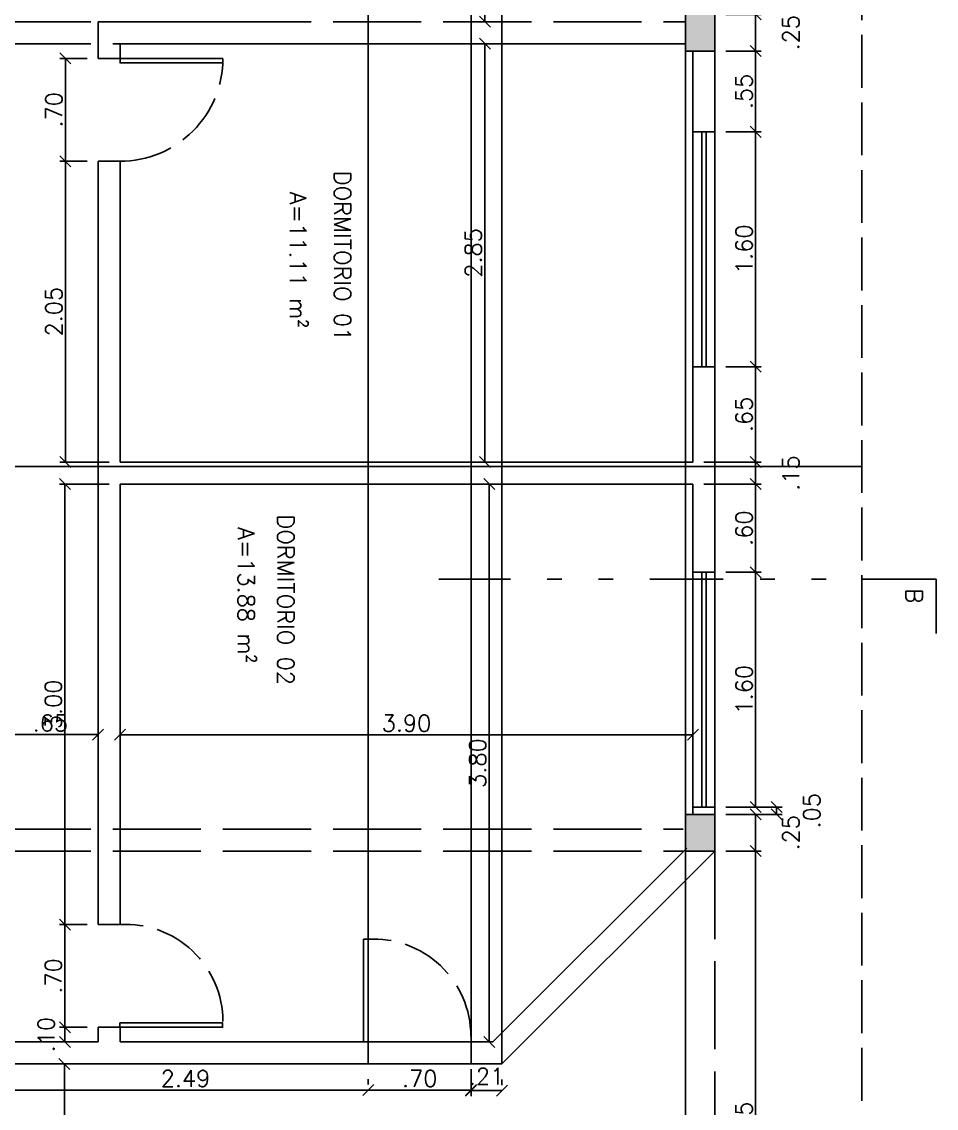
# Model space of a CAD drawing. Header units: inches. Extents: x -2 to 120, y -6 to 26.
# Drawn here: x 112.41 to 118.64, y 2.51 to 9.91 of the extents above; entities that cross this region are included whole.
import ezdxf

# ---------------------------------------------------------------- set-up
doc = ezdxf.new("R2010")
doc.units = ezdxf.units.IN
doc.header["$MEASUREMENT"] = 0
doc.linetypes.add('ACAD_ISO02W100', pattern=[15, 12, -3])
doc.linetypes.add('DIVIDE', pattern=[1.25, 0.5, -0.25, 0, -0.25, 0, -0.25])
for name, color, linetype in [('Alvenaria', 4, 'Continuous'), ('ARQ-COTAS', 1, 'Continuous'), ('ARQ-LINHACORTE', 3, 'DIVIDE'), ('ARQ-TEXTO2', 2, 'Continuous'), ('ARQ-TEXTO3', 3, 'Continuous'), ('Estrutura', 6, 'Continuous'), ('Hachura', 8, 'Continuous'), ('Janela', 3, 'Continuous'), ('Peitoril', 1, 'Continuous'), ('Porta', 3, 'Continuous'), ('Projecao', 1, 'ACAD_ISO02W100'), ('Soleira', 1, 'Continuous')]:
    doc.layers.add(name, color=color, linetype=linetype)
doc.layers.get('0').off()
doc.styles.add('ROMANS', font='romans.shx')
doc.dimstyles.new('1-75', dxfattribs={"dimscale": 0.75, "dimtxt": 0.15, "dimasz": 0.1, "dimexe": 0.05, "dimexo": 0.1, "dimgap": 0.03, "dimtad": 1, "dimzin": 5, "dimdsep": 46, "dimtxsty": 'ROMANS', "dimblk": 'OBLIQUE', "dimcen": 0, "dimclrd": 256, "dimclre": 256, "dimclrt": 2, "dimadec": 0, "dimazin": 0, "dimtfac": 1, "dimtofl": 0, "dimtmove": 2, "dimatfit": 3, "dimfxl": 0.04, "dimtolj": 1, "dimtzin": 1, "dimarcsym": 0})

# ---------------------------------------------------------------- blocks, each defined once
blk = doc.blocks.new('_Oblique')
at = {"color": 0, "linetype": 'ByBlock', "lineweight": -2}
blk.add_line((-0.5, -0.5), (0.5, 0.5), dxfattribs=at)
blk = doc.blocks.new('*D1139')
at = {"layer": 'ARQ-COTAS', "lineweight": -2, "transparency": 16777216}
for p, q in [((117.0574, 6.7599), (117.4472, 6.7599)), ((117.4097, 6.7599), (117.4097, 6.1599)), ((117.2074, 6.1599), (117.4472, 6.1599))]:
    blk.add_line(p, q, dxfattribs=at)
at = {"layer": 'DEFPOINTS', "color": 0, "transparency": 16777216}
for p in [(116.9824, 6.7599), (117.1324, 6.1599), (117.4097, 6.1599)]:
    blk.add_point(p, dxfattribs=at)
at = {"layer": 'ARQ-COTAS', "lineweight": -2, "transparency": 16777216, "xscale": 0.07500000000000001, "yscale": 0.07500000000000001, "zscale": 0.07500000000000001}
for p, rotation in [((117.4097, 6.7599), 90), ((117.4097, 6.1599), 270)]:
    blk.add_blockref('_Oblique', p, dxfattribs=dict(at, rotation=rotation))
at = {"layer": 'ARQ-COTAS', "color": 2, "transparency": 16777216, "insert": (117.331, 6.4599), "char_height": 0.1125, "attachment_point": 5, "rotation": 90, "style": 'ROMANS'}
blk.add_mtext('\\A1;.60', dxfattribs=at)
blk = doc.blocks.new('*D1140')
at = {"layer": 'ARQ-COTAS', "lineweight": -2, "transparency": 16777216}
for p, q in [((117.2074, 7.5599), (117.4472, 7.5599)), ((117.4097, 7.5599), (117.4097, 6.9099)), ((117.0574, 6.9099), (117.4472, 6.9099))]:
    blk.add_line(p, q, dxfattribs=at)
at = {"layer": 'DEFPOINTS', "color": 0, "transparency": 16777216}
for p in [(117.1324, 7.5599), (116.9824, 6.9099), (117.4097, 6.9099)]:
    blk.add_point(p, dxfattribs=at)
at = {"layer": 'ARQ-COTAS', "lineweight": -2, "transparency": 16777216, "xscale": 0.07500000000000001, "yscale": 0.07500000000000001, "zscale": 0.07500000000000001}
for p, rotation in [((117.4097, 7.5599), 90), ((117.4097, 6.9099), 270)]:
    blk.add_blockref('_Oblique', p, dxfattribs=dict(at, rotation=rotation))
at = {"layer": 'ARQ-COTAS', "color": 2, "transparency": 16777216, "insert": (117.331, 7.2349), "char_height": 0.1125, "attachment_point": 5, "rotation": 90, "style": 'ROMANS'}
blk.add_mtext('\\A1;.65', dxfattribs=at)
blk = doc.blocks.new('*D1141')
at = {"layer": 'ARQ-COTAS', "lineweight": -2, "transparency": 16777216}
for p, q in [((117.0574, 6.9099), (117.4472, 6.9099)), ((117.4097, 6.9099), (117.4097, 6.7599)), ((117.0574, 6.7599), (117.4472, 6.7599))]:
    blk.add_line(p, q, dxfattribs=at)
at = {"layer": 'DEFPOINTS', "color": 0, "transparency": 16777216}
for p in [(116.9824, 6.9099), (116.9824, 6.7599), (117.4097, 6.7599)]:
    blk.add_point(p, dxfattribs=at)
at = {"layer": 'ARQ-COTAS', "lineweight": -2, "transparency": 16777216, "xscale": 0.07500000000000001, "yscale": 0.07500000000000001, "zscale": 0.07500000000000001}
for p, rotation in [((117.4097, 6.9099), 90), ((117.4097, 6.7599), 270)]:
    blk.add_blockref('_Oblique', p, dxfattribs=dict(at, rotation=rotation))
at = {"layer": 'ARQ-COTAS', "color": 2, "transparency": 16777216, "insert": (117.6497, 6.8349), "char_height": 0.1125, "attachment_point": 5, "rotation": 90, "style": 'ROMANS'}
blk.add_mtext('\\A1;.15', dxfattribs=at)
blk = doc.blocks.new('*D1142')
at = {"layer": 'ARQ-COTAS', "lineweight": -2, "transparency": 16777216}
for p, q in [((117.2074, 9.1599), (117.4472, 9.1599)), ((117.4097, 9.1599), (117.4097, 7.5599)), ((117.2074, 7.5599), (117.4472, 7.5599))]:
    blk.add_line(p, q, dxfattribs=at)
at = {"layer": 'DEFPOINTS', "color": 0, "transparency": 16777216}
for p in [(117.1324, 9.1599), (117.1324, 7.5599), (117.4097, 7.5599)]:
    blk.add_point(p, dxfattribs=at)
at = {"layer": 'ARQ-COTAS', "lineweight": -2, "transparency": 16777216, "xscale": 0.07500000000000001, "yscale": 0.07500000000000001, "zscale": 0.07500000000000001}
for p, rotation in [((117.4097, 9.1599), 90), ((117.4097, 7.5599), 270)]:
    blk.add_blockref('_Oblique', p, dxfattribs=dict(at, rotation=rotation))
at = {"layer": 'ARQ-COTAS', "color": 2, "transparency": 16777216, "insert": (117.331, 8.3599), "char_height": 0.1125, "attachment_point": 5, "rotation": 90, "style": 'ROMANS'}
blk.add_mtext('\\A1;1.60', dxfattribs=at)
blk = doc.blocks.new('*D1143')
at = {"layer": 'ARQ-COTAS', "lineweight": -2, "transparency": 16777216}
for p, q in [((117.2074, 9.9599), (117.4472, 9.9599)), ((117.4097, 9.9599), (117.4097, 9.7099)), ((117.2074, 9.7099), (117.4472, 9.7099))]:
    blk.add_line(p, q, dxfattribs=at)
at = {"layer": 'DEFPOINTS', "color": 0, "transparency": 16777216}
for p in [(117.1324, 9.9599), (117.1324, 9.7099), (117.4097, 9.7099)]:
    blk.add_point(p, dxfattribs=at)
at = {"layer": 'ARQ-COTAS', "lineweight": -2, "transparency": 16777216, "xscale": 0.07500000000000001, "yscale": 0.07500000000000001, "zscale": 0.07500000000000001}
for p, rotation in [((117.4097, 9.9599), 90), ((117.4097, 9.7099), 270)]:
    blk.add_blockref('_Oblique', p, dxfattribs=dict(at, rotation=rotation))
at = {"layer": 'ARQ-COTAS', "color": 2, "transparency": 16777216, "insert": (117.6497, 9.8349), "char_height": 0.1125, "attachment_point": 5, "rotation": 90, "style": 'ROMANS'}
blk.add_mtext('\\A1;.25', dxfattribs=at)
blk = doc.blocks.new('*D1144')
at = {"layer": 'ARQ-COTAS', "lineweight": -2, "transparency": 16777216}
for p, q in [((117.2074, 9.7099), (117.4472, 9.7099)), ((117.4097, 9.7099), (117.4097, 9.1599)), ((117.2074, 9.1599), (117.4472, 9.1599))]:
    blk.add_line(p, q, dxfattribs=at)
at = {"layer": 'DEFPOINTS', "color": 0, "transparency": 16777216}
for p in [(117.1324, 9.7099), (117.1324, 9.1599), (117.4097, 9.1599)]:
    blk.add_point(p, dxfattribs=at)
at = {"layer": 'ARQ-COTAS', "lineweight": -2, "transparency": 16777216, "xscale": 0.07500000000000001, "yscale": 0.07500000000000001, "zscale": 0.07500000000000001}
for p, rotation in [((117.4097, 9.7099), 90), ((117.4097, 9.1599), 270)]:
    blk.add_blockref('_Oblique', p, dxfattribs=dict(at, rotation=rotation))
at = {"layer": 'ARQ-COTAS', "color": 2, "transparency": 16777216, "insert": (117.331, 9.4349), "char_height": 0.1125, "attachment_point": 5, "rotation": 90, "style": 'ROMANS'}
blk.add_mtext('\\A1;.55', dxfattribs=at)
blk = doc.blocks.new('*D1149')
at = {"layer": 'ARQ-COTAS', "lineweight": -2, "transparency": 16777216}
for p, q in [((117.2074, 6.1599), (117.4472, 6.1599)), ((117.4097, 6.1599), (117.4097, 4.5599)), ((117.2074, 4.5599), (117.4472, 4.5599))]:
    blk.add_line(p, q, dxfattribs=at)
at = {"layer": 'DEFPOINTS', "color": 0, "transparency": 16777216}
for p in [(117.1324, 6.1599), (117.1324, 4.5599), (117.4097, 4.5599)]:
    blk.add_point(p, dxfattribs=at)
at = {"layer": 'ARQ-COTAS', "lineweight": -2, "transparency": 16777216, "xscale": 0.07500000000000001, "yscale": 0.07500000000000001, "zscale": 0.07500000000000001}
for p, rotation in [((117.4097, 6.1599), 90), ((117.4097, 4.5599), 270)]:
    blk.add_blockref('_Oblique', p, dxfattribs=dict(at, rotation=rotation))
at = {"layer": 'ARQ-COTAS', "color": 2, "transparency": 16777216, "insert": (117.331, 5.3599), "char_height": 0.1125, "attachment_point": 5, "rotation": 90, "style": 'ROMANS'}
blk.add_mtext('\\A1;1.60', dxfattribs=at)
blk = doc.blocks.new('*D1150')
at = {"layer": 'ARQ-COTAS', "lineweight": -2, "transparency": 16777216}
for p, q in [((117.2074, 4.5599), (117.5897, 4.5599)), ((117.5522, 4.5599), (117.5522, 4.5099)), ((117.2074, 4.5099), (117.5897, 4.5099))]:
    blk.add_line(p, q, dxfattribs=at)
at = {"layer": 'DEFPOINTS', "color": 0, "transparency": 16777216}
for p in [(117.1324, 4.5599), (117.1324, 4.5099), (117.5522, 4.5099)]:
    blk.add_point(p, dxfattribs=at)
at = {"layer": 'ARQ-COTAS', "lineweight": -2, "transparency": 16777216, "xscale": 0.07500000000000001, "yscale": 0.07500000000000001, "zscale": 0.07500000000000001}
for p, rotation in [((117.5522, 4.5599), 90), ((117.5522, 4.5099), 270)]:
    blk.add_blockref('_Oblique', p, dxfattribs=dict(at, rotation=rotation))
at = {"layer": 'ARQ-COTAS', "color": 2, "transparency": 16777216, "insert": (117.7922, 4.5349), "char_height": 0.1125, "attachment_point": 5, "rotation": 90, "style": 'ROMANS'}
blk.add_mtext('\\A1;.05', dxfattribs=at)
blk = doc.blocks.new('*D1151')
at = {"layer": 'ARQ-COTAS', "lineweight": -2, "transparency": 16777216}
for p, q in [((117.2074, 4.5099), (117.4472, 4.5099)), ((117.4097, 4.5099), (117.4097, 4.2599)), ((117.2074, 4.2599), (117.4472, 4.2599))]:
    blk.add_line(p, q, dxfattribs=at)
at = {"layer": 'DEFPOINTS', "color": 0, "transparency": 16777216}
for p in [(117.1324, 4.5099), (117.1324, 4.2599), (117.4097, 4.2599)]:
    blk.add_point(p, dxfattribs=at)
at = {"layer": 'ARQ-COTAS', "lineweight": -2, "transparency": 16777216, "xscale": 0.07500000000000001, "yscale": 0.07500000000000001, "zscale": 0.07500000000000001}
for p, rotation in [((117.4097, 4.5099), 90), ((117.4097, 4.2599), 270)]:
    blk.add_blockref('_Oblique', p, dxfattribs=dict(at, rotation=rotation))
at = {"layer": 'ARQ-COTAS', "color": 2, "transparency": 16777216, "insert": (117.6497, 4.3849), "char_height": 0.1125, "attachment_point": 5, "rotation": 90, "style": 'ROMANS'}
blk.add_mtext('\\A1;.25', dxfattribs=at)
blk = doc.blocks.new('*D1152')
at = {"layer": 'ARQ-COTAS', "lineweight": -2, "transparency": 16777216}
for p, q in [((117.2074, 4.2599), (117.4472, 4.2599)), ((117.4097, 4.2599), (117.4097, 0.5099)), ((117.2074, 0.5099), (117.4472, 0.5099))]:
    blk.add_line(p, q, dxfattribs=at)
at = {"layer": 'DEFPOINTS', "color": 0, "transparency": 16777216}
for p in [(117.1324, 4.2599), (117.1324, 0.5099), (117.4097, 0.5099)]:
    blk.add_point(p, dxfattribs=at)
at = {"layer": 'ARQ-COTAS', "lineweight": -2, "transparency": 16777216, "xscale": 0.07500000000000001, "yscale": 0.07500000000000001, "zscale": 0.07500000000000001}
for p, rotation in [((117.4097, 4.2599), 90), ((117.4097, 0.5099), 270)]:
    blk.add_blockref('_Oblique', p, dxfattribs=dict(at, rotation=rotation))
at = {"layer": 'ARQ-COTAS', "color": 2, "transparency": 16777216, "insert": (117.331, 2.3849), "char_height": 0.1125, "attachment_point": 5, "rotation": 90, "style": 'ROMANS'}
blk.add_mtext('\\A1;3.75', dxfattribs=at)
blk = doc.blocks.new('*D1192')
at = {"layer": 'ARQ-COTAS', "lineweight": -2, "transparency": 16777216}
for p, q in [((112.9324, 5.1287), (112.9324, 5.0912)), ((112.2824, 5.0537), (112.9324, 5.0537)), ((112.2824, 4.9787), (112.2824, 5.0162))]:
    blk.add_line(p, q, dxfattribs=at)
at = {"layer": 'DEFPOINTS', "color": 0, "transparency": 16777216}
for p in [(112.2824, 5.0537), (112.9324, 5.0537), (112.9324, 5.0537)]:
    blk.add_point(p, dxfattribs=at)
at = {"layer": 'ARQ-COTAS', "lineweight": -2, "transparency": 16777216, "xscale": 0.07500000000000001, "yscale": 0.07500000000000001, "zscale": 0.07500000000000001, "rotation": 180}
blk.add_blockref('_Oblique', (112.2824, 5.0537), dxfattribs=at)
at = {"layer": 'ARQ-COTAS', "lineweight": -2, "transparency": 16777216, "xscale": 0.07500000000000001, "yscale": 0.07500000000000001, "zscale": 0.07500000000000001}
blk.add_blockref('_Oblique', (112.9324, 5.0537), dxfattribs=at)
at = {"layer": 'ARQ-COTAS', "color": 2, "transparency": 16777216, "insert": (112.6074, 5.1324), "char_height": 0.1125, "attachment_point": 5, "style": 'ROMANS'}
blk.add_mtext('\\A1;.65', dxfattribs=at)
blk = doc.blocks.new('*D1193')
at = {"layer": 'ARQ-COTAS', "lineweight": -2, "transparency": 16777216}
for p, q in [((113.0824, 5.1275), (113.0824, 5.09)), ((116.9824, 5.1275), (116.9824, 5.09)), ((113.0824, 5.0525), (116.9824, 5.0525))]:
    blk.add_line(p, q, dxfattribs=at)
at = {"layer": 'DEFPOINTS', "color": 0, "transparency": 16777216}
for p in [(113.0824, 5.0525), (116.9824, 5.0525), (116.9824, 5.0525)]:
    blk.add_point(p, dxfattribs=at)
at = {"layer": 'ARQ-COTAS', "lineweight": -2, "transparency": 16777216, "xscale": 0.07500000000000001, "yscale": 0.07500000000000001, "zscale": 0.07500000000000001, "rotation": 180}
blk.add_blockref('_Oblique', (113.0824, 5.0525), dxfattribs=at)
at = {"layer": 'ARQ-COTAS', "lineweight": -2, "transparency": 16777216, "xscale": 0.07500000000000001, "yscale": 0.07500000000000001, "zscale": 0.07500000000000001}
blk.add_blockref('_Oblique', (116.9824, 5.0525), dxfattribs=at)
at = {"layer": 'ARQ-COTAS', "color": 2, "transparency": 16777216, "insert": (115.0324, 5.1313), "char_height": 0.1125, "attachment_point": 5, "style": 'ROMANS'}
blk.add_mtext('\\A1;3.90', dxfattribs=at)
blk = doc.blocks.new('*D1204')
at = {"layer": 'ARQ-COTAS', "lineweight": -2, "transparency": 16777216}
for p, q in [((112.2824, 2.7749), (112.2824, 2.5948)), ((114.7724, 2.7073), (114.7724, 2.6698)), ((112.2824, 2.6323), (114.7724, 2.6323))]:
    blk.add_line(p, q, dxfattribs=at)
at = {"layer": 'DEFPOINTS', "color": 0, "transparency": 16777216}
for p in [(112.2824, 2.8499), (114.7724, 2.6323), (114.7724, 2.6323)]:
    blk.add_point(p, dxfattribs=at)
at = {"layer": 'ARQ-COTAS', "lineweight": -2, "transparency": 16777216, "xscale": 0.07500000000000001, "yscale": 0.07500000000000001, "zscale": 0.07500000000000001, "rotation": 180}
blk.add_blockref('_Oblique', (112.2824, 2.6323), dxfattribs=at)
at = {"layer": 'ARQ-COTAS', "lineweight": -2, "transparency": 16777216, "xscale": 0.07500000000000001, "yscale": 0.07500000000000001, "zscale": 0.07500000000000001}
blk.add_blockref('_Oblique', (114.7724, 2.6323), dxfattribs=at)
at = {"layer": 'ARQ-COTAS', "color": 2, "transparency": 16777216, "insert": (113.5274, 2.711), "char_height": 0.1125, "attachment_point": 5, "style": 'ROMANS'}
blk.add_mtext('\\A1;2.49', dxfattribs=at)
blk = doc.blocks.new('*D1205')
at = {"layer": 'ARQ-COTAS', "lineweight": -2, "transparency": 16777216}
for p, q in [((115.4724, 2.7749), (115.4724, 2.5948)), ((114.7724, 2.7073), (114.7724, 2.6698)), ((114.7724, 2.6323), (115.4724, 2.6323))]:
    blk.add_line(p, q, dxfattribs=at)
at = {"layer": 'DEFPOINTS', "color": 0, "transparency": 16777216}
for p in [(115.4724, 2.8499), (114.7724, 2.6323), (115.4724, 2.6323)]:
    blk.add_point(p, dxfattribs=at)
at = {"layer": 'ARQ-COTAS', "lineweight": -2, "transparency": 16777216, "xscale": 0.07500000000000001, "yscale": 0.07500000000000001, "zscale": 0.07500000000000001, "rotation": 180}
blk.add_blockref('_Oblique', (114.7724, 2.6323), dxfattribs=at)
at = {"layer": 'ARQ-COTAS', "lineweight": -2, "transparency": 16777216, "xscale": 0.07500000000000001, "yscale": 0.07500000000000001, "zscale": 0.07500000000000001}
blk.add_blockref('_Oblique', (115.4724, 2.6323), dxfattribs=at)
at = {"layer": 'ARQ-COTAS', "color": 2, "transparency": 16777216, "insert": (115.1224, 2.711), "char_height": 0.1125, "attachment_point": 5, "style": 'ROMANS'}
blk.add_mtext('\\A1;.70', dxfattribs=at)
blk = doc.blocks.new('*D1206')
at = {"layer": 'ARQ-COTAS', "lineweight": -2, "transparency": 16777216}
for p, q in [((115.4724, 2.7749), (115.4724, 2.5909)), ((115.6824, 2.7034), (115.6824, 2.6659)), ((115.4724, 2.6284), (115.6824, 2.6284))]:
    blk.add_line(p, q, dxfattribs=at)
at = {"layer": 'DEFPOINTS', "color": 0, "transparency": 16777216}
for p in [(115.4724, 2.8499), (115.6824, 2.6284), (115.6824, 2.6284)]:
    blk.add_point(p, dxfattribs=at)
at = {"layer": 'ARQ-COTAS', "lineweight": -2, "transparency": 16777216, "xscale": 0.07500000000000001, "yscale": 0.07500000000000001, "zscale": 0.07500000000000001, "rotation": 180}
blk.add_blockref('_Oblique', (115.4724, 2.6284), dxfattribs=at)
at = {"layer": 'ARQ-COTAS', "lineweight": -2, "transparency": 16777216, "xscale": 0.07500000000000001, "yscale": 0.07500000000000001, "zscale": 0.07500000000000001}
blk.add_blockref('_Oblique', (115.6824, 2.6284), dxfattribs=at)
at = {"layer": 'ARQ-COTAS', "color": 2, "transparency": 16777216, "insert": (115.5774, 2.7259), "char_height": 0.1125, "attachment_point": 5, "style": 'ROMANS'}
blk.add_mtext('\\A1;.21', dxfattribs=at)
blk = doc.blocks.new('*D1226')
at = {"layer": 'ARQ-COTAS', "lineweight": -2, "transparency": 16777216}
for p, q in [((115.4913, 12.1099), (115.5288, 12.1099)), ((115.5663, 12.1099), (115.5663, 9.9099)), ((115.4913, 9.9099), (115.5288, 9.9099))]:
    blk.add_line(p, q, dxfattribs=at)
at = {"layer": 'DEFPOINTS', "color": 0, "transparency": 16777216}
for p in [(115.5663, 12.1099), (115.5663, 9.9099), (115.5663, 9.9099)]:
    blk.add_point(p, dxfattribs=at)
at = {"layer": 'ARQ-COTAS', "lineweight": -2, "transparency": 16777216, "xscale": 0.07500000000000001, "yscale": 0.07500000000000001, "zscale": 0.07500000000000001}
for p, rotation in [((115.5663, 12.1099), 90), ((115.5663, 9.9099), 270)]:
    blk.add_blockref('_Oblique', p, dxfattribs=dict(at, rotation=rotation))
at = {"layer": 'ARQ-COTAS', "color": 2, "transparency": 16777216, "insert": (115.4875, 11.0099), "char_height": 0.1125, "attachment_point": 5, "rotation": 90, "style": 'ROMANS'}
blk.add_mtext('\\A1;2.20', dxfattribs=at)
blk = doc.blocks.new('*D1227')
at = {"layer": 'ARQ-COTAS', "lineweight": -2, "transparency": 16777216}
for p, q in [((115.5663, 9.7599), (115.5663, 6.9099)), ((115.6413, 9.7599), (115.6038, 9.7599)), ((115.4913, 6.9099), (115.5288, 6.9099))]:
    blk.add_line(p, q, dxfattribs=at)
at = {"layer": 'DEFPOINTS', "color": 0, "transparency": 16777216}
for p in [(115.5663, 9.7599), (115.5663, 6.9099), (115.5663, 6.9099)]:
    blk.add_point(p, dxfattribs=at)
at = {"layer": 'ARQ-COTAS', "lineweight": -2, "transparency": 16777216, "xscale": 0.07500000000000001, "yscale": 0.07500000000000001, "zscale": 0.07500000000000001}
for p, rotation in [((115.5663, 9.7599), 90), ((115.5663, 6.9099), 270)]:
    blk.add_blockref('_Oblique', p, dxfattribs=dict(at, rotation=rotation))
at = {"layer": 'ARQ-COTAS', "color": 2, "transparency": 16777216, "insert": (115.4875, 8.3349), "char_height": 0.1125, "attachment_point": 5, "rotation": 90, "style": 'ROMANS'}
blk.add_mtext('\\A1;2.85', dxfattribs=at)
blk = doc.blocks.new('*D1228')
at = {"layer": 'ARQ-COTAS', "lineweight": -2, "transparency": 16777216}
for p, q in [((115.5958, 6.7599), (115.5958, 2.9599)), ((115.6708, 6.7599), (115.6333, 6.7599)), ((115.5208, 2.9599), (115.5583, 2.9599))]:
    blk.add_line(p, q, dxfattribs=at)
at = {"layer": 'DEFPOINTS', "color": 0, "transparency": 16777216}
for p in [(115.5958, 6.7599), (115.5958, 2.9599), (115.5958, 2.9599)]:
    blk.add_point(p, dxfattribs=at)
at = {"layer": 'ARQ-COTAS', "lineweight": -2, "transparency": 16777216, "xscale": 0.07500000000000001, "yscale": 0.07500000000000001, "zscale": 0.07500000000000001}
for p, rotation in [((115.5958, 6.7599), 90), ((115.5958, 2.9599), 270)]:
    blk.add_blockref('_Oblique', p, dxfattribs=dict(at, rotation=rotation))
at = {"layer": 'ARQ-COTAS', "color": 2, "transparency": 16777216, "insert": (115.517, 4.8599), "char_height": 0.1125, "attachment_point": 5, "rotation": 90, "style": 'ROMANS'}
blk.add_mtext('\\A1;3.80', dxfattribs=at)
blk = doc.blocks.new('*D1229')
at = {"layer": 'ARQ-COTAS', "lineweight": -2, "transparency": 16777216}
for p, q in [((112.8574, 9.6599), (112.6723, 9.6599)), ((112.7098, 9.6599), (112.7098, 8.9599)), ((112.8574, 8.9599), (112.6723, 8.9599))]:
    blk.add_line(p, q, dxfattribs=at)
at = {"layer": 'DEFPOINTS', "color": 0, "transparency": 16777216}
for p in [(112.9324, 9.6599), (112.7098, 8.9599), (112.9324, 8.9599)]:
    blk.add_point(p, dxfattribs=at)
at = {"layer": 'ARQ-COTAS', "lineweight": -2, "transparency": 16777216, "xscale": 0.07500000000000001, "yscale": 0.07500000000000001, "zscale": 0.07500000000000001}
for p, rotation in [((112.7098, 9.6599), 90), ((112.7098, 8.9599), 270)]:
    blk.add_blockref('_Oblique', p, dxfattribs=dict(at, rotation=rotation))
at = {"layer": 'ARQ-COTAS', "color": 2, "transparency": 16777216, "insert": (112.6311, 9.3099), "char_height": 0.1125, "attachment_point": 5, "rotation": 90, "style": 'ROMANS'}
blk.add_mtext('\\A1;.70', dxfattribs=at)
blk = doc.blocks.new('*D1230')
at = {"layer": 'ARQ-COTAS', "lineweight": -2, "transparency": 16777216}
for p, q in [((112.8574, 8.9599), (112.6723, 8.9599)), ((112.7098, 8.9599), (112.7098, 6.9099)), ((113.0074, 6.9099), (112.6723, 6.9099))]:
    blk.add_line(p, q, dxfattribs=at)
at = {"layer": 'DEFPOINTS', "color": 0, "transparency": 16777216}
for p in [(112.9324, 8.9599), (112.7098, 6.9099), (113.0824, 6.9099)]:
    blk.add_point(p, dxfattribs=at)
at = {"layer": 'ARQ-COTAS', "lineweight": -2, "transparency": 16777216, "xscale": 0.07500000000000001, "yscale": 0.07500000000000001, "zscale": 0.07500000000000001}
for p, rotation in [((112.7098, 8.9599), 90), ((112.7098, 6.9099), 270)]:
    blk.add_blockref('_Oblique', p, dxfattribs=dict(at, rotation=rotation))
at = {"layer": 'ARQ-COTAS', "color": 2, "transparency": 16777216, "insert": (112.6311, 7.9349), "char_height": 0.1125, "attachment_point": 5, "rotation": 90, "style": 'ROMANS'}
blk.add_mtext('\\A1;2.05', dxfattribs=at)
blk = doc.blocks.new('*D1231')
at = {"layer": 'ARQ-COTAS', "lineweight": -2, "transparency": 16777216}
for p, q in [((113.0074, 6.7599), (112.6686, 6.7599)), ((112.7061, 6.7599), (112.7061, 3.7599)), ((112.8574, 3.7599), (112.6686, 3.7599))]:
    blk.add_line(p, q, dxfattribs=at)
at = {"layer": 'DEFPOINTS', "color": 0, "transparency": 16777216}
for p in [(113.0824, 6.7599), (112.7061, 3.7599), (112.9324, 3.7599)]:
    blk.add_point(p, dxfattribs=at)
at = {"layer": 'ARQ-COTAS', "lineweight": -2, "transparency": 16777216, "xscale": 0.07500000000000001, "yscale": 0.07500000000000001, "zscale": 0.07500000000000001}
for p, rotation in [((112.7061, 6.7599), 90), ((112.7061, 3.7599), 270)]:
    blk.add_blockref('_Oblique', p, dxfattribs=dict(at, rotation=rotation))
at = {"layer": 'ARQ-COTAS', "color": 2, "transparency": 16777216, "insert": (112.6274, 5.2599), "char_height": 0.1125, "attachment_point": 5, "rotation": 90, "style": 'ROMANS'}
blk.add_mtext('\\A1;3.00', dxfattribs=at)
blk = doc.blocks.new('*D1232')
at = {"layer": 'ARQ-COTAS', "lineweight": -2, "transparency": 16777216}
for p, q in [((112.8537, 3.7599), (112.6686, 3.7599)), ((112.7061, 3.7599), (112.7061, 3.0599)), ((112.8537, 3.0599), (112.6686, 3.0599))]:
    blk.add_line(p, q, dxfattribs=at)
at = {"layer": 'DEFPOINTS', "color": 0, "transparency": 16777216}
for p in [(112.9287, 3.7599), (112.7061, 3.0599), (112.9287, 3.0599)]:
    blk.add_point(p, dxfattribs=at)
at = {"layer": 'ARQ-COTAS', "lineweight": -2, "transparency": 16777216, "xscale": 0.07500000000000001, "yscale": 0.07500000000000001, "zscale": 0.07500000000000001}
for p, rotation in [((112.7061, 3.7599), 90), ((112.7061, 3.0599), 270)]:
    blk.add_blockref('_Oblique', p, dxfattribs=dict(at, rotation=rotation))
at = {"layer": 'ARQ-COTAS', "color": 2, "transparency": 16777216, "insert": (112.6274, 3.4099), "char_height": 0.1125, "attachment_point": 5, "rotation": 90, "style": 'ROMANS'}
blk.add_mtext('\\A1;.70', dxfattribs=at)
blk = doc.blocks.new('*D1234')
at = {"layer": 'ARQ-COTAS', "lineweight": -2, "transparency": 16777216}
for p, q in [((112.8574, 3.0599), (112.6686, 3.0599)), ((112.7061, 3.0599), (112.7061, 2.9599)), ((112.8574, 2.9599), (112.6686, 2.9599))]:
    blk.add_line(p, q, dxfattribs=at)
at = {"layer": 'DEFPOINTS', "color": 0, "transparency": 16777216}
for p in [(112.9324, 3.0599), (112.7061, 2.9599), (112.9324, 2.9599)]:
    blk.add_point(p, dxfattribs=at)
at = {"layer": 'ARQ-COTAS', "lineweight": -2, "transparency": 16777216, "xscale": 0.07500000000000001, "yscale": 0.07500000000000001, "zscale": 0.07500000000000001}
for p, rotation in [((112.7061, 3.0599), 90), ((112.7061, 2.9599), 270)]:
    blk.add_blockref('_Oblique', p, dxfattribs=dict(at, rotation=rotation))
at = {"layer": 'ARQ-COTAS', "color": 2, "transparency": 16777216, "insert": (112.5786, 3.0099), "char_height": 0.1125, "attachment_point": 5, "rotation": 90, "style": 'ROMANS'}
blk.add_mtext('\\A1;.10', dxfattribs=at)
blk = doc.blocks.new('*D1235')
at = {"layer": 'ARQ-COTAS', "lineweight": -2, "transparency": 16777216}
for p, q in [((112.713, 2.8099), (112.6649, 2.8099)), ((112.7024, 2.8099), (112.7024, 0.451)), ((112.6566, 0.451), (112.7399, 0.451))]:
    blk.add_line(p, q, dxfattribs=at)
at = {"layer": 'DEFPOINTS', "color": 0, "transparency": 16777216}
for p in [(112.788, 2.8099), (112.5816, 0.451), (112.7024, 0.451)]:
    blk.add_point(p, dxfattribs=at)
at = {"layer": 'ARQ-COTAS', "lineweight": -2, "transparency": 16777216, "xscale": 0.07500000000000001, "yscale": 0.07500000000000001, "zscale": 0.07500000000000001}
for p, rotation in [((112.7024, 2.8099), 90), ((112.7024, 0.451), 270)]:
    blk.add_blockref('_Oblique', p, dxfattribs=dict(at, rotation=rotation))
at = {"layer": 'ARQ-COTAS', "color": 2, "transparency": 16777216, "insert": (112.6237, 1.6305), "char_height": 0.1125, "attachment_point": 5, "rotation": 90, "style": 'ROMANS'}
blk.add_mtext('\\A1;2.36', dxfattribs=at)
blk = doc.blocks.new('*X1017')
at = {"color": 0}
for p, q in [((-152.5, 296.25), (-150, 296.25)), ((-151.875, 298.125), (-151.875, 302.5)), ((-150, 300), (-135, 300)), ((-148.125, 283.125), (-148.125, 298.125)), ((-142.5, 283.125), (-142.5, 298.125)), ((-136.875, 283.125), (-136.875, 298.125)), ((-135, 296.25), (-120, 296.25)), ((-133.125, 298.125), (-133.125, 302.5)), ((-127.5, 298.125), (-127.5, 302.5)), ((-121.875, 298.125), (-121.875, 302.5)), ((-120, 300), (-105, 300)), ((-118.125, 283.125), (-118.125, 298.125)), ((-112.5, 283.125), (-112.5, 298.125)), ((-106.875, 283.125), (-106.875, 298.125)), ((-105, 296.25), (-90, 296.25)), ((-103.125, 298.125), (-103.125, 302.5)), ((-97.5, 298.125), (-97.5, 302.5)), ((-91.875, 298.125), (-91.875, 302.5)), ((-90, 300), (-75, 300)), ((-88.125, 283.125), (-88.125, 298.125)), ((-82.5, 283.125), (-82.5, 298.125)), ((-76.875, 283.125), (-76.875, 298.125)), ((-75, 296.25), (-60, 296.25)), ((-73.125, 298.125), (-73.125, 302.5)), ((-67.5, 298.125), (-67.5, 302.5)), ((-61.875, 298.125), (-61.875, 302.5)), ((-60, 300), (-45, 300)), ((-58.125, 283.125), (-58.125, 298.125)), ((-52.5, 283.125), (-52.5, 298.125)), ((-46.875, 283.125), (-46.875, 298.125)), ((-45, 296.25), (-30, 296.25)), ((-43.125, 298.125), (-43.125, 302.5)), ((-37.5, 298.125), (-37.5, 302.5)), ((-31.875, 298.125), (-31.875, 301.875)), ((-28.125, 283.125), (-28.125, 298.125)), ((-152.5, 290.625), (-150, 290.625)), ((-135, 290.625), (-120, 290.625)), ((-105, 290.625), (-90, 290.625)), ((-75, 290.625), (-60, 290.625)), ((-45, 290.625), (-30, 290.625)), ((-193.125, 268.125), (-193.125, 282.5)), ((-187.5, 268.125), (-187.5, 282.5)), ((-181.875, 268.125), (-181.875, 282.5)), ((-152.5, 285), (-150, 285)), ((-151.875, 268.125), (-151.875, 283.125)), ((-135, 285), (-120, 285)), ((-133.125, 268.125), (-133.125, 283.125)), ((-127.5, 268.125), (-127.5, 283.125)), ((-121.875, 268.125), (-121.875, 283.125)), ((-105, 285), (-90, 285)), ((-103.125, 268.125), (-103.125, 283.125)), ((-97.5, 268.125), (-97.5, 283.125)), ((-91.875, 268.125), (-91.875, 283.125)), ((-75, 285), (-60, 285)), ((-73.125, 268.125), (-73.125, 283.125)), ((-67.5, 268.125), (-67.5, 283.125)), ((-61.875, 268.125), (-61.875, 283.125)), ((-45, 285), (-30, 285)), ((-43.125, 268.125), (-43.125, 283.125)), ((-37.5, 268.125), (-37.5, 283.125)), ((-31.875, 268.125), (-31.875, 283.125)), ((-205, 275.625), (-195, 275.625)), ((-201.25, 281.25), (-195, 281.25)), ((-180, 281.25), (-173.75, 281.25)), ((-180, 275.625), (-170, 275.625)), ((-150, 281.25), (-135, 281.25)), ((-150, 275.625), (-135, 275.625)), ((-120, 281.25), (-105, 281.25)), ((-120, 275.625), (-105, 275.625)), ((-90, 281.25), (-75, 281.25)), ((-90, 275.625), (-75, 275.625)), ((-60, 281.25), (-45, 281.25)), ((-60, 275.625), (-45, 275.625)), ((-30, 281.25), (-22.5, 281.25)), ((-30, 275.625), (-22.5, 275.625)), ((-205, 270), (-195, 270)), ((-202.5, 253.125), (-202.5, 268.125)), ((-196.875, 253.125), (-196.875, 268.125)), ((-180, 270), (-170, 270)), ((-178.125, 253.125), (-178.125, 268.125)), ((-172.5, 253.125), (-172.5, 268.125)), ((-150, 270), (-135, 270)), ((-148.125, 253.125), (-148.125, 268.125)), ((-142.5, 253.125), (-142.5, 268.125)), ((-136.875, 253.125), (-136.875, 268.125)), ((-120, 270), (-105, 270)), ((-118.125, 253.125), (-118.125, 268.125)), ((-112.5, 253.125), (-112.5, 268.125)), ((-106.875, 253.125), (-106.875, 268.125)), ((-90, 270), (-75, 270)), ((-88.125, 253.125), (-88.125, 268.125)), ((-82.5, 253.125), (-82.5, 268.125)), ((-76.875, 253.125), (-76.875, 268.125)), ((-60, 270), (-45, 270)), ((-58.125, 253.125), (-58.125, 268.125)), ((-52.5, 253.125), (-52.5, 268.125)), ((-46.875, 253.125), (-46.875, 268.125)), ((-30, 270), (-22.5, 270)), ((-28.125, 253.125), (-28.125, 268.125)), ((-195, 266.25), (-180, 266.25)), ((-195, 260.625), (-180, 260.625)), ((-152.5, 266.25), (-150, 266.25)), ((-152.5, 260.625), (-150, 260.625)), ((-135, 266.25), (-120, 266.25)), ((-135, 260.625), (-120, 260.625)), ((-105, 266.25), (-90, 266.25)), ((-105, 260.625), (-90, 260.625)), ((-75, 266.25), (-60, 266.25)), ((-75, 260.625), (-60, 260.625)), ((-45, 266.25), (-30, 266.25)), ((-45, 260.625), (-30, 260.625)), ((-195, 255), (-180, 255)), ((-193.125, 238.125), (-193.125, 253.125)), ((-187.5, 238.125), (-187.5, 253.125)), ((-181.875, 238.125), (-181.875, 253.125)), ((-152.5, 255), (-150, 255)), ((-151.875, 238.125), (-151.875, 253.125)), ((-135, 255), (-120, 255)), ((-133.125, 238.125), (-133.125, 253.125)), ((-127.5, 238.125), (-127.5, 253.125)), ((-121.875, 238.125), (-121.875, 253.125)), ((-105, 255), (-90, 255)), ((-103.125, 238.125), (-103.125, 253.125)), ((-97.5, 238.125), (-97.5, 253.125)), ((-91.875, 238.125), (-91.875, 253.125)), ((-75, 255), (-60, 255)), ((-73.125, 238.125), (-73.125, 253.125)), ((-67.5, 238.125), (-67.5, 253.125)), ((-61.875, 238.125), (-61.875, 253.125)), ((-45, 255), (-30, 255)), ((-43.125, 238.125), (-43.125, 253.125)), ((-37.5, 238.125), (-37.5, 253.125)), ((-31.875, 238.125), (-31.875, 253.125)), ((-205, 251.25), (-195, 251.25)), ((-205, 245.625), (-195, 245.625)), ((-180, 251.25), (-170, 251.25)), ((-180, 245.625), (-170, 245.625)), ((-150, 251.25), (-135, 251.25)), ((-150, 245.625), (-135, 245.625)), ((-120, 251.25), (-105, 251.25)), ((-120, 245.625), (-105, 245.625)), ((-90, 251.25), (-75, 251.25)), ((-90, 245.625), (-75, 245.625)), ((-60, 251.25), (-45, 251.25)), ((-60, 245.625), (-45, 245.625)), ((-30, 251.25), (-22.5, 251.25)), ((-30, 245.625), (-22.5, 245.625)), ((-202.5, 240), (-195, 240)), ((-196.875, 237.5), (-196.875, 238.125)), ((-180, 240), (-172.5, 240)), ((-178.125, 237.5), (-178.125, 238.125)), ((-150, 240), (-135, 240)), ((-148.125, 223.125), (-148.125, 238.125)), ((-142.5, 223.125), (-142.5, 238.125)), ((-136.875, 223.125), (-136.875, 238.125)), ((-120, 240), (-105, 240)), ((-118.125, 223.125), (-118.125, 238.125)), ((-112.5, 223.125), (-112.5, 238.125)), ((-106.875, 223.125), (-106.875, 238.125)), ((-90, 240), (-75, 240)), ((-88.125, 223.125), (-88.125, 238.125)), ((-82.5, 223.125), (-82.5, 238.125)), ((-76.875, 223.125), (-76.875, 238.125)), ((-60, 240), (-45, 240)), ((-58.125, 223.125), (-58.125, 238.125)), ((-52.5, 223.125), (-52.5, 238.125)), ((-46.875, 223.125), (-46.875, 238.125)), ((-30, 240), (-22.5, 240)), ((-28.125, 226.875), (-28.125, 238.125)), ((-152.5, 236.25), (-150, 236.25)), ((-152.5, 230.625), (-150, 230.625)), ((-135, 236.25), (-120, 236.25)), ((-135, 230.625), (-120, 230.625)), ((-105, 236.25), (-90, 236.25)), ((-105, 230.625), (-90, 230.625)), ((-75, 236.25), (-60, 236.25)), ((-75, 230.625), (-60, 230.625)), ((-45, 236.25), (-30, 236.25)), ((-45, 230.625), (-30, 230.625)), ((-152.5, 225), (-150, 225)), ((-151.875, 222.5), (-151.875, 223.125)), ((-135, 225), (-120, 225)), ((-133.125, 222.5), (-133.125, 223.125)), ((-127.5, 222.5), (-127.5, 223.125)), ((-121.875, 222.5), (-121.875, 223.125)), ((-105, 225), (-90, 225)), ((-103.125, 222.5), (-103.125, 223.125)), ((-97.5, 222.5), (-97.5, 223.125)), ((-91.875, 222.5), (-91.875, 223.125)), ((-75, 225), (-60, 225)), ((-73.125, 222.5), (-73.125, 223.125)), ((-67.5, 222.5), (-67.5, 223.125)), ((-61.875, 222.5), (-61.875, 223.125)), ((-45, 225), (-30, 225)), ((-43.125, 222.5), (-43.125, 223.125)), ((-37.5, 222.5), (-37.5, 223.125)), ((-31.875, 223.125), (-31.875, 223.125))]:
    blk.add_line(p, q, dxfattribs=at)

msp = doc.modelspace()

# ---------------------------------------------------------------- hatches: boundary and pattern name
at = {"layer": 'Hachura', "ltscale": 0.03}
h = msp.add_hatch(dxfattribs=at)
h.set_pattern_fill('AR-CONC', color=256, scale=0.01, angle=-90)
h.set_pattern_definition([(320, (104.13239, 15.25994), (-0.00627521, -0.07172602), [0.0075, -0.0825]), (265, (104.13239, 15.25994), (0.0752192, 0.01387513), [0.006, -0.066]), (10.45144, (104.131866, 15.25396), (0.068944, -0.05785088), [0.00637402, -0.0701142]), (316.1842, (104.15239, 15.25994), (-0.01655193, -0.10672413), [0.01125, -0.12375]), (6.63564, (104.15101, 15.25105), (0.09741186, -0.0934662), [0.00956103, -0.1051714]), (261.18416, (104.15239, 15.25994), (0.09741186, -0.0934662), [0.009, -0.099]), (291, (104.14739, 15.24994), (-0.04026189, -0.0596907), [0.0075, -0.0825]), (236, (104.14739, 15.24994), (0.072515, -0.02433153), [0.006, -0.066]), (341.45144, (104.14403, 15.244966), (0.03225312, -0.08402224), [0.00637402, -0.0701142]), (307.5, (104.132388, 15.25994), (0.033289385, -0.001215986), [0, -0.0652, 0, -0.067, 0, -0.06625]), (277.5, (104.13239, 15.25994), (0.03944117, -0.026306954), [0, -0.0382, 0, -0.0637, 0, -0.02525]), (237.5, (104.132388, 15.28224), (-0.002255487, -0.053382244), [0, -0.025, 0, -0.078, 0, -0.1035]), (227.5, (104.13239, 15.29224), (0.0100105, -0.05831862), [0, -0.0325, 0, -0.0518, 0, -0.0735])])
h.paths.add_polyline_path([(109.2324, 15.0599), (109.2324, 15.2599), (108.9824, 15.2599), (108.9824, 15.0599)])
h.paths.add_polyline_path([(112.0324, 15.2599), (112.0324, 15.0599), (112.2824, 15.0599), (112.2824, 15.2599)])
h.paths.add_polyline_path([(112.2822, 9.7599), (112.2822, 9.9099), (112.0324, 9.9099), (112.0324, 9.7599)])
h.paths.add_polyline_path([(109.2324, 9.7599), (109.2324, 9.9099), (108.9824, 9.9099), (108.9824, 9.7599)])
h.paths.add_polyline_path([(109.2324, 4.2599), (109.2324, 4.4099), (108.9824, 4.4099), (108.9824, 4.2599)])
h.paths.add_polyline_path([(112.2821, 4.2599), (112.2821, 4.4099), (112.0324, 4.4099), (112.0324, 4.2599)])
h.paths.add_polyline_path([(116.9324, 15.0099), (117.1324, 15.0099), (117.1324, 15.2599), (116.9324, 15.2599)])
h.paths.add_polyline_path([(117.1324, 9.7099), (117.1324, 9.9599), (116.9324, 9.9599), (116.9324, 9.7099)])
h.paths.add_polyline_path([(117.1324, 4.5099), (116.9324, 4.5099), (116.9324, 4.2599), (117.1324, 4.2599)])
h.paths.add_polyline_path([(117.1324, 0.5099), (116.9324, 0.5099), (116.9324, 0.2599), (117.1324, 0.2599)])
h.paths.add_polyline_path([(109.2324, 0.4499), (108.9824, 0.4499), (108.9824, 0.2499), (109.2324, 0.2499)])
h.paths.add_polyline_path([(104.3324, 0.2499), (104.3324, 0.4999), (104.1324, 0.4999), (104.1324, 0.2499)])
h.paths.add_polyline_path([(104.3324, 4.1999), (104.3324, 4.4499), (104.1324, 4.4499), (104.1324, 4.1999)])
h.paths.add_polyline_path([(104.3324, 9.7099), (104.3324, 9.9599), (104.1324, 9.9599), (104.1324, 9.7099)])
h.paths.add_polyline_path([(104.3324, 15.0099), (104.3324, 15.2599), (104.1324, 15.2599), (104.1324, 15.0099)])
h.paths.add_polyline_path([(110.6551, 1.585), (110.6551, 1.0519), (110.8239, 1.0519), (110.8239, 1.585)], flags=9)
h.paths.add_polyline_path([(110.8201, 1.7375), (110.8201, 1.1562), (110.9888, 1.1562), (110.9888, 1.7375)], flags=9)

# ---------------------------------------------------------------- linework, layer by layer
at = {"layer": 'Alvenaria', "ltscale": 0.03}
for p, q in [((114.7724, 2.9599), (114.7724, 16.2599)), ((115.4724, 2.9599), (115.4724, 16.2599)), ((115.6824, 2.8099), (115.6824, 16.2599)), ((116.9324, 0.5099), (116.9324, 16.2599)), ((117.1324, 4.2599), (117.1324, 16.2599)), ((104.2824, 6.8799), (118.1324, 6.8799)), ((115.6203, 2.9599), (116.9413, 4.281)), ((115.6824, 2.8099), (117.1324, 4.2599)), ((112.9324, 3.0599), (112.9324, 2.9599)), ((113.0824, 3.0599), (113.0824, 2.9599)), ((114.7703, 2.9599), (114.7703, 2.8099)), ((115.4724, 2.9599), (115.4724, 2.8099))]:
    msp.add_line(p, q, dxfattribs=at)
at = {"layer": 'Alvenaria'}
for p, q in [((112.9324, 9.6599), (112.9324, 9.9099)), ((112.9324, 9.9099), (113.8324, 9.9099)), ((116.9324, 9.7599), (113.0824, 9.7599)), ((113.0824, 9.7599), (113.0824, 9.6599)), ((113.9824, 9.7599), (116.9324, 9.7599)), ((116.9824, 9.1599), (116.9824, 9.7099)), ((117.1324, 9.7099), (117.1324, 9.1599)), ((113.0824, 9.6599), (112.9324, 9.6599)), ((117.1324, 9.1599), (116.9824, 9.1599)), ((113.0824, 8.9599), (112.9324, 8.9599)), ((112.9324, 8.9599), (112.9324, 3.7599)), ((113.0824, 6.9099), (113.0824, 8.9599)), ((117.1324, 7.5599), (116.9824, 7.5599)), ((116.9824, 7.5599), (116.9824, 6.9099)), ((117.1324, 7.5599), (117.1324, 6.1599)), ((116.9824, 6.9099), (113.0824, 6.9099)), ((116.9824, 6.7599), (113.0824, 6.7599)), ((113.0824, 6.7599), (113.0824, 3.7599)), ((116.9824, 6.7599), (116.9824, 6.1599)), ((116.9824, 6.1599), (117.1324, 6.1599)), ((117.1324, 4.5599), (116.9824, 4.5599)), ((116.9824, 4.5599), (116.9824, 4.5099)), ((117.1324, 4.5599), (117.1324, 4.5099)), ((113.0824, 3.7599), (112.9324, 3.7599)), ((112.9324, 3.0599), (113.0824, 3.0599)), ((112.2824, 2.9599), (112.9324, 2.9599)), ((114.7724, 2.9599), (113.0824, 2.9599)), ((115.4724, 2.9599), (115.6215, 2.9599)), ((112.2824, 2.8099), (114.7724, 2.8099)), ((115.4724, 2.8099), (115.6824, 2.8099))]:
    msp.add_line(p, q, dxfattribs=at)
at = {"layer": 'ARQ-LINHACORTE'}
for q in [(115.253, 6.1134), (118.6397, 5.7434)]:
    msp.add_line((118.6397, 6.1134), q, dxfattribs=at)
at = {"layer": 'Estrutura'}
for p, q in [((116.9324, 9.7099), (116.9324, 9.9599)), ((117.1324, 9.9599), (117.1324, 9.7099)), ((117.1324, 9.7099), (116.9324, 9.7099)), ((116.9324, 4.2599), (116.9324, 4.5099)), ((116.9324, 4.5099), (117.1324, 4.5099)), ((117.1324, 4.5099), (117.1324, 4.2599)), ((117.1324, 4.2599), (116.9324, 4.2599))]:
    msp.add_line(p, q, dxfattribs=at)
at = {"layer": 'Janela'}
for p, q in [((117.0424, 9.1599), (117.0424, 7.5599)), ((117.0724, 9.1599), (117.0724, 7.5599)), ((117.0424, 6.1599), (117.0424, 4.5599)), ((117.0724, 6.1599), (117.0724, 4.5599))]:
    msp.add_line(p, q, dxfattribs=at)
at = {"layer": 'Peitoril'}
for p, q in [((116.9824, 9.1599), (116.9824, 7.5599)), ((117.1324, 9.1599), (117.1324, 7.5599)), ((116.9824, 6.1599), (116.9824, 4.5599)), ((117.1324, 6.1599), (117.1324, 4.5599))]:
    msp.add_line(p, q, dxfattribs=at)
at = {"layer": 'Porta', "ltscale": 0.05}
for points in [[(113.7824, 9.6599), (113.7824, 9.6299), (113.0824, 9.6299), (113.0824, 9.6599)], [(114.7703, 2.9599), (114.7403, 2.9599), (114.7403, 3.6599), (114.7703, 3.6599)], [(113.0803, 3.0599), (113.0803, 3.0899), (113.7803, 3.0899), (113.7803, 3.0599)]]:
    msp.add_lwpolyline(points, close=True, dxfattribs=at)
at = {"layer": 'Projecao', "ltscale": 0.03}
msp.add_line((118.1324, 16.2599), (118.1324, -0.7401), dxfattribs=at)
at = {"layer": 'Projecao', "ltscale": 0.05}
for p, q in [((116.9324, 15.0599), (116.9324, 0.5099)), ((112.2824, 9.9099), (116.9324, 9.9099)), ((112.2824, 9.7599), (116.9324, 9.7599)), ((112.2824, 4.4099), (116.9172, 4.4099)), ((112.2824, 4.2599), (116.9172, 4.2599)), ((117.1324, 4.2599), (117.1324, 0.5099))]:
    msp.add_line(p, q, dxfattribs=at)
at = {"layer": 'Projecao', "ltscale": 0.03}
for centre, radius, start, end in [((113.0824, 9.6599), 0.7, 269.99999, 0), ((113.1212, 3.0999), 0.6611, 0, 93.36936), ((114.8092, 2.9999), 0.6611, 0, 93.36936)]:
    msp.add_arc(centre, radius, start, end, dxfattribs=at)
at = {"layer": 'Soleira'}
for p, q in [((114.7724, 2.9599), (115.4724, 2.9599)), ((114.7724, 2.8099), (115.4724, 2.8099))]:
    msp.add_line(p, q, dxfattribs=at)

# ---------------------------------------------------------------- block references
at = {"xscale": 0.01, "yscale": 0.01, "zscale": 0.01, "rotation": 180}
for p in [(114.8574, 10.9849), (114.8574, 7.9849)]:
    msp.add_blockref('*X1017', p, dxfattribs=at)

# ---------------------------------------------------------------- texts
at = {"layer": 'ARQ-TEXTO2', "char_height": 0.1125, "attachment_point": 1, "rotation": 270, "style": 'ROMANS'}
for s, insert in [('A=11.11 m²', (114.3494, 8.7506)), ('A=13.88 m²', (113.997, 6.4672)), ('B', (118.5458, 6.0495))]:
    msp.add_mtext(s, dxfattribs=dict(at, insert=insert))
at = {"layer": 'ARQ-TEXTO3', "char_height": 0.1125, "attachment_point": 5, "rotation": 270, "style": 'ROMANS'}
for s, insert in [('DORMITORIO 01', (114.5968, 8.3142)), ('DORMITORIO 02', (114.2101, 5.9729))]:
    msp.add_mtext(s, dxfattribs=dict(at, insert=insert))

# ---------------------------------------------------------------- dimensions: what is measured, and where the dimension line sits
at = {"layer": 'ARQ-COTAS'}
for base, p1, p2, picture, middle in [((115.5663, 9.9099), (115.5663, 12.1099), (115.5663, 9.9099), '*D1226', (115.4875, 11.0099)), ((117.4097, 9.7099), (117.1324, 9.9599), (117.1324, 9.7099), '*D1143', (117.6497, 9.8349)), ((115.5663, 6.9099), (115.5663, 9.7599), (115.5663, 6.9099), '*D1227', (115.4875, 8.3349)), ((112.7098, 8.9599), (112.9324, 9.6599), (112.9324, 8.9599), '*D1229', (112.6311, 9.3099)), ((117.4097, 9.1599), (117.1324, 9.7099), (117.1324, 9.1599), '*D1144', (117.331, 9.4349)), ((117.4097, 7.5599), (117.1324, 9.1599), (117.1324, 7.5599), '*D1142', (117.331, 8.3599)), ((112.7098, 6.9099), (112.9324, 8.9599), (113.0824, 6.9099), '*D1230', (112.6311, 7.9349)), ((117.4097, 6.9099), (117.1324, 7.5599), (116.9824, 6.9099), '*D1140', (117.331, 7.2349)), ((117.4097, 6.7599), (116.9824, 6.9099), (116.9824, 6.7599), '*D1141', (117.6497, 6.8349)), ((112.7061, 3.7599), (113.0824, 6.7599), (112.9324, 3.7599), '*D1231', (112.6274, 5.2599)), ((115.5958, 2.9599), (115.5958, 6.7599), (115.5958, 2.9599), '*D1228', (115.517, 4.8599)), ((117.4097, 6.1599), (116.9824, 6.7599), (117.1324, 6.1599), '*D1139', (117.331, 6.4599)), ((117.4097, 4.5599), (117.1324, 6.1599), (117.1324, 4.5599), '*D1149', (117.331, 5.3599)), ((117.5522, 4.5099), (117.1324, 4.5599), (117.1324, 4.5099), '*D1150', (117.7922, 4.5349)), ((117.4097, 4.2599), (117.1324, 4.5099), (117.1324, 4.2599), '*D1151', (117.6497, 4.3849)), ((117.4097, 0.5099), (117.1324, 4.2599), (117.1324, 0.5099), '*D1152', (117.331, 2.3849)), ((112.7061, 3.0599), (112.9287, 3.7599), (112.9287, 3.0599), '*D1232', (112.6274, 3.4099)), ((112.7061, 2.9599), (112.9324, 3.0599), (112.9324, 2.9599), '*D1234', (112.5786, 3.0099)), ((112.7024, 0.451), (112.788, 2.8099), (112.5816, 0.451), '*D1235', (112.6237, 1.6305))]:
    dim = msp.add_linear_dim(base=base, p1=p1, p2=p2, angle=270, dimstyle='1-75', dxfattribs=at)
    dim.commit()
    dim.dimension.update_dxf_attribs({"geometry": picture, "text_midpoint": middle})
for base, p1, p2, picture, middle in [((112.9324, 5.0537), (112.2824, 5.0537), (112.9324, 5.0537), '*D1192', (112.6074, 5.1324)), ((116.9824, 5.0525), (113.0824, 5.0525), (116.9824, 5.0525), '*D1193', (115.0324, 5.1313)), ((114.7724, 2.6323), (112.2824, 2.8499), (114.7724, 2.6323), '*D1204', (113.5274, 2.711)), ((115.4724, 2.6323), (114.7724, 2.6323), (115.4724, 2.8499), '*D1205', (115.1224, 2.711))]:
    dim = msp.add_linear_dim(base=base, p1=p1, p2=p2, dimstyle='1-75', dxfattribs=at)
    dim.commit()
    dim.dimension.update_dxf_attribs({"geometry": picture, "text_midpoint": middle})
dim = msp.add_linear_dim(base=(115.6824, 2.6284), p1=(115.4724, 2.8499), p2=(115.6824, 2.6284), dimstyle='1-75', dxfattribs=at)
dim.commit()
dim.dimension.update_dxf_attribs({"geometry": '*D1206', "text_midpoint": (115.5774, 2.7259), "dimtype": 160})

doc.saveas('drawing.dxf')
